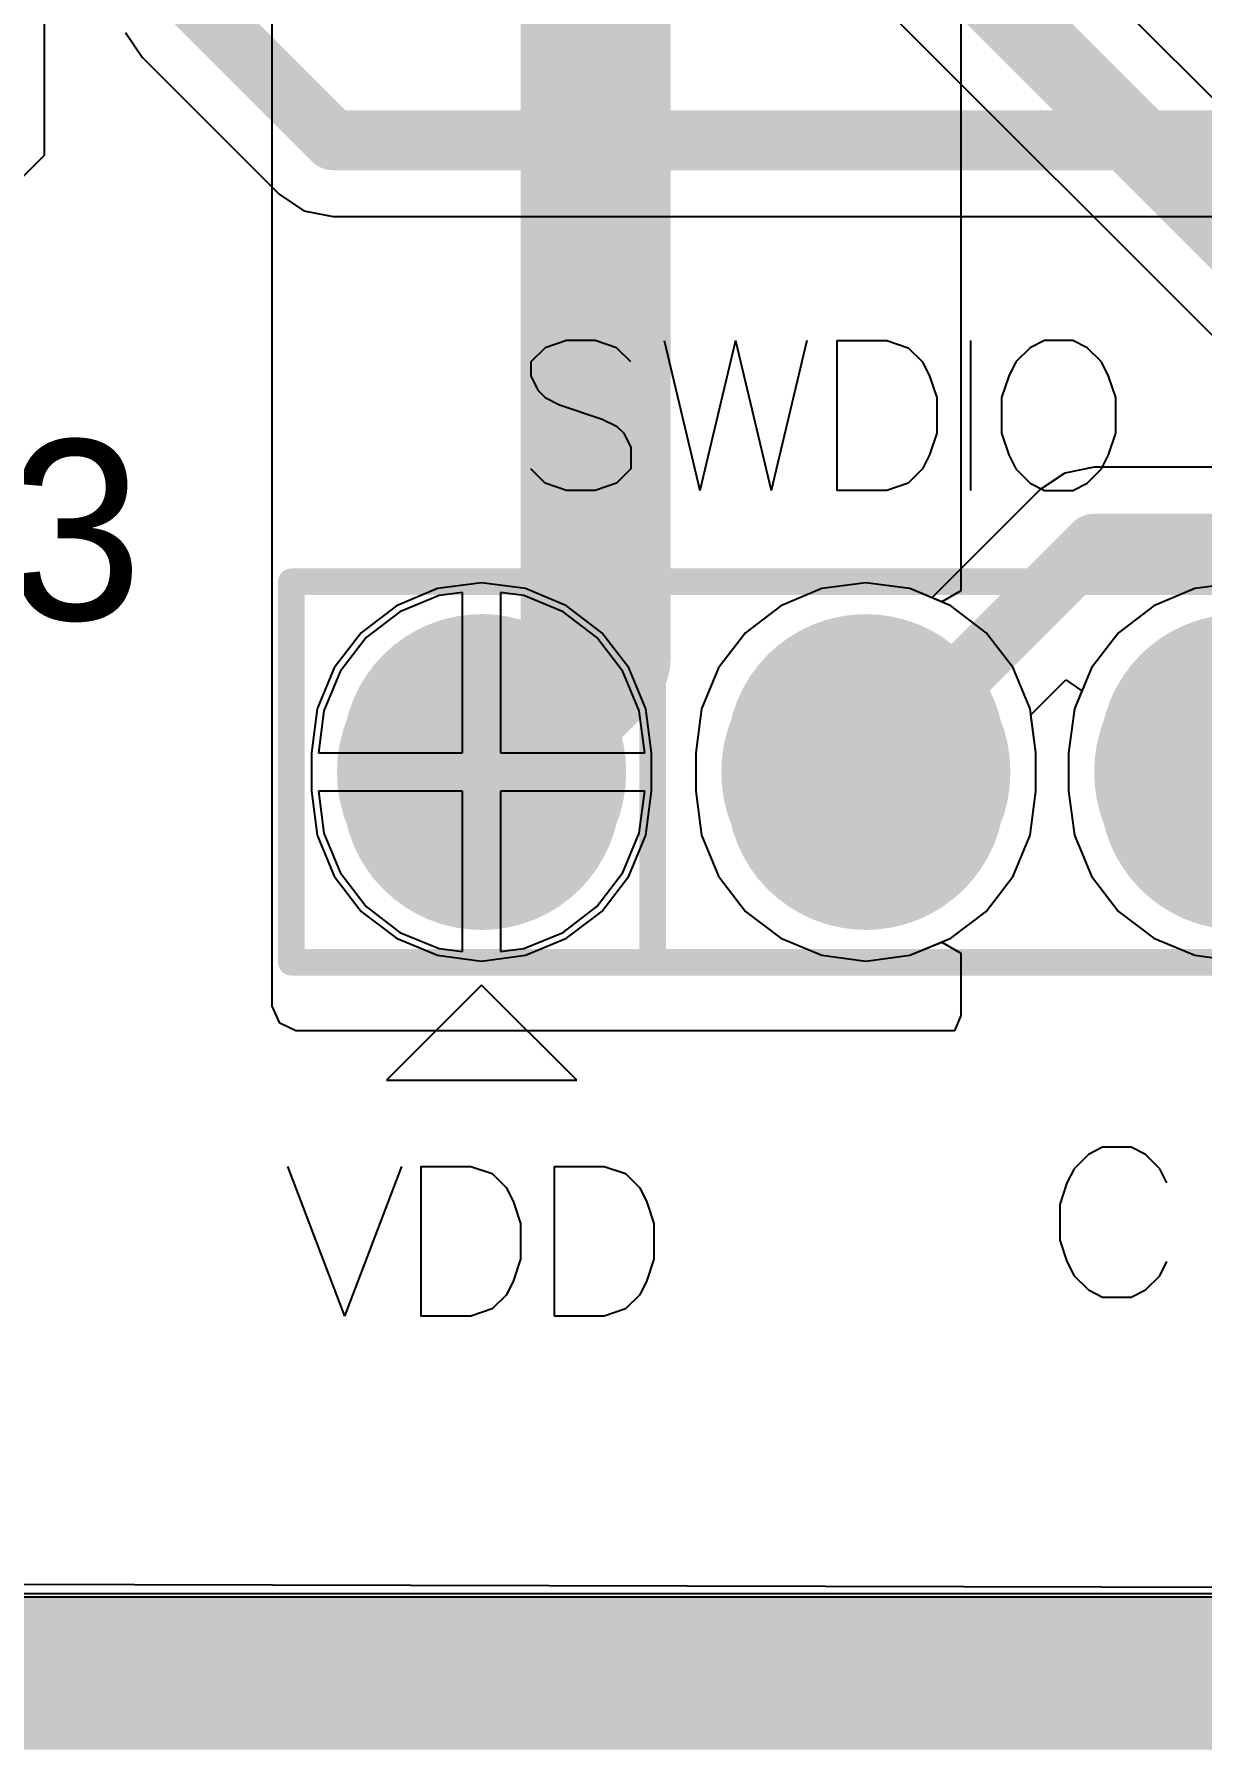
# Model space of a CAD drawing. Header units: millimetres. Extents: x -51 to 108, y 36 to 112.
# Drawn here: x 72.38 to 80.17, y 36.98 to 48.43 of the extents above; entities that cross this region are included whole.
import ezdxf

# ---------------------------------------------------------------- set-up
doc = ezdxf.new("R2010")
doc.units = ezdxf.units.MM
for name, color, linetype in [('BottomLayer', 5, 'Continuous'), ('BottomSolder', 6, 'Continuous'), ('InternalPlane1', 76, 'Continuous'), ('MidLayer1', 16, 'Continuous'), ('PadHoleLayer', 156, 'Continuous'), ('TopLayer', 1, 'Continuous'), ('TopOverlay', 2, 'Continuous'), ('TopSolder', 216, 'Continuous')]:
    doc.layers.add(name, color=color, linetype=linetype)

# ---------------------------------------------------------------- blocks, each defined once
blk = doc.blocks.new('JP4_58')
at = {"layer": 'BottomLayer', "const_width": 1.651}
for points in [[(-2.54, 0.127), (-2.54, -0.127)], [(0.025, 0.127), (0.025, -0.127)], [(2.515, 0.127), (2.515, -0.127)], [(5.08, 0.127), (5.08, -0.127)]]:
    blk.add_lwpolyline(points, dxfattribs=at)
at = {"layer": 'BottomLayer', "const_width": 0.825}
for points in [[(-2.953, 0.127, 1), (-2.127, 0.127, 1)], [(-0.387, 0.127, 1), (0.438, 0.127, 1)], [(2.102, 0.127, 1), (2.927, 0.127, 1)], [(4.667, 0.127, 1), (5.493, 0.127, 1)], [(-2.953, -0.127, 1), (-2.127, -0.127, 1)], [(-0.387, -0.127, 1), (0.438, -0.127, 1)], [(2.102, -0.127, 1), (2.927, -0.127, 1)], [(4.667, -0.127, 1), (5.493, -0.127, 1)]]:
    blk.add_lwpolyline(points, format="xyb", close=True, dxfattribs=at)
at = {"layer": 'BottomSolder', "const_width": 1.854}
for points in [[(-2.54, 0.127), (-2.54, -0.127)], [(0.025, 0.127), (0.025, -0.127)], [(2.515, 0.127), (2.515, -0.127)], [(5.08, 0.127), (5.08, -0.127)]]:
    blk.add_lwpolyline(points, dxfattribs=at)
at = {"layer": 'BottomSolder', "const_width": 0.927}
for points in [[(-3.004, 0.127, 1), (-2.076, 0.127, 1)], [(-0.438, 0.127, 1), (0.489, 0.127, 1)], [(2.051, 0.127, 1), (2.978, 0.127, 1)], [(4.616, 0.127, 1), (5.544, 0.127, 1)], [(-3.004, -0.127, 1), (-2.076, -0.127, 1)], [(-0.438, -0.127, 1), (0.489, -0.127, 1)], [(2.051, -0.127, 1), (2.978, -0.127, 1)], [(4.616, -0.127, 1), (5.544, -0.127, 1)]]:
    blk.add_lwpolyline(points, format="xyb", close=True, dxfattribs=at)
at = {"layer": 'InternalPlane1', "const_width": 0.254}
for points in [[(4.517, 0.936, -0.277325), (5.643, 0.936)], [(4.144, -0.563, -0.277325), (4.144, 0.563)], [(6.016, 0.563, -0.277325), (6.016, -0.563)], [(5.643, -0.936, -0.277325), (4.517, -0.936)]]:
    blk.add_lwpolyline(points, format="xyb", dxfattribs=at)
at = {"layer": 'InternalPlane1'}
for points, const_width in [([(4.454, 0.936, 1), (4.581, 0.936, 1)], 0.127), ([(5.579, 0.936, 1), (5.706, 0.936, 1)], 0.127), ([(-3.023, 0, 1), (-2.057, 0, 1)], 0.965), ([(-0.457, 0, 1), (0.508, 0, 1)], 0.965), ([(2.032, 0, 1), (2.997, 0, 1)], 0.965), ([(4.08, 0.563, 1), (4.207, 0.563, 1)], 0.127), ([(5.953, 0.563, 1), (6.08, 0.563, 1)], 0.127), ([(4.08, -0.563, 1), (4.207, -0.563, 1)], 0.127), ([(5.953, -0.563, 1), (6.08, -0.563, 1)], 0.127), ([(4.454, -0.936, 1), (4.581, -0.936, 1)], 0.127), ([(5.579, -0.936, 1), (5.706, -0.936, 1)], 0.127)]:
    blk.add_lwpolyline(points, format="xyb", close=True, dxfattribs=dict(at, const_width=const_width))
at = {"layer": 'MidLayer1', "const_width": 1.651}
for points in [[(-2.54, 0.127), (-2.54, -0.127)], [(0.025, 0.127), (0.025, -0.127)], [(2.515, 0.127), (2.515, -0.127)], [(5.08, 0.127), (5.08, -0.127)]]:
    blk.add_lwpolyline(points, dxfattribs=at)
at = {"layer": 'MidLayer1', "const_width": 0.825}
for points in [[(-2.953, 0.127, 1), (-2.127, 0.127, 1)], [(-0.387, 0.127, 1), (0.438, 0.127, 1)], [(2.102, 0.127, 1), (2.927, 0.127, 1)], [(4.667, 0.127, 1), (5.493, 0.127, 1)], [(-2.953, -0.127, 1), (-2.127, -0.127, 1)], [(-0.387, -0.127, 1), (0.438, -0.127, 1)], [(2.102, -0.127, 1), (2.927, -0.127, 1)], [(4.667, -0.127, 1), (5.493, -0.127, 1)]]:
    blk.add_lwpolyline(points, format="xyb", close=True, dxfattribs=at)
at = {"layer": 'PadHoleLayer', "const_width": 0.457}
for points in [[(-2.769, 0, 1), (-2.311, 0, 1)], [(-0.203, 0, 1), (0.254, 0, 1)], [(2.286, 0, 1), (2.743, 0, 1)], [(4.851, 0, 1), (5.309, 0, 1)]]:
    blk.add_lwpolyline(points, format="xyb", close=True, dxfattribs=at)
at = {"layer": 'TopLayer', "const_width": 1.651}
for points in [[(-2.54, 0.127), (-2.54, -0.127)], [(0.025, 0.127), (0.025, -0.127)], [(2.515, 0.127), (2.515, -0.127)], [(5.08, 0.127), (5.08, -0.127)]]:
    blk.add_lwpolyline(points, dxfattribs=at)
at = {"layer": 'TopLayer', "const_width": 0.825}
for points in [[(-2.953, 0.127, 1), (-2.127, 0.127, 1)], [(-0.387, 0.127, 1), (0.438, 0.127, 1)], [(2.102, 0.127, 1), (2.927, 0.127, 1)], [(4.667, 0.127, 1), (5.493, 0.127, 1)], [(-2.953, -0.127, 1), (-2.127, -0.127, 1)], [(-0.387, -0.127, 1), (0.438, -0.127, 1)], [(2.102, -0.127, 1), (2.927, -0.127, 1)], [(4.667, -0.127, 1), (5.493, -0.127, 1)]]:
    blk.add_lwpolyline(points, format="xyb", close=True, dxfattribs=at)
at = {"layer": 'TopOverlay'}
for p, q in [((-2.54, -1.422), (-3.175, -2.057)), ((-1.905, -2.057), (-2.54, -1.422)), ((-3.175, -2.057), (-1.905, -2.057))]:
    blk.add_line(p, q, dxfattribs=at)
at = {"layer": 'TopOverlay', "const_width": 0.178}
for points in [[(-3.81, -1.27), (-3.81, 1.27)], [(-3.81, 1.27), (6.35, 1.27)], [(-1.397, -1.27), (-1.397, 1.245)], [(6.35, -1.27), (6.35, 1.27)], [(-3.81, -1.27), (6.35, -1.27)]]:
    blk.add_lwpolyline(points, dxfattribs=at)
at = {"layer": 'TopOverlay', "const_width": 0.0889}
for points in [[(-3.854, 1.27, 1), (-3.766, 1.27, 1)], [(-3.854, 1.27, 1), (-3.766, 1.27, 1)], [(-1.441, 1.245, 1), (-1.353, 1.245, 1)], [(6.306, 1.27, 1), (6.394, 1.27, 1)], [(6.306, 1.27, 1), (6.394, 1.27, 1)], [(-3.854, -1.27, 1), (-3.766, -1.27, 1)], [(-3.854, -1.27, 1), (-3.766, -1.27, 1)], [(-1.441, -1.27, 1), (-1.353, -1.27, 1)], [(6.306, -1.27, 1), (6.394, -1.27, 1)], [(6.306, -1.27, 1), (6.394, -1.27, 1)]]:
    blk.add_lwpolyline(points, format="xyb", close=True, dxfattribs=at)
at = {"layer": 'TopSolder', "const_width": 1.854}
for points in [[(-2.54, 0.127), (-2.54, -0.127)], [(0.025, 0.127), (0.025, -0.127)], [(2.515, 0.127), (2.515, -0.127)], [(5.08, 0.127), (5.08, -0.127)]]:
    blk.add_lwpolyline(points, dxfattribs=at)
at = {"layer": 'TopSolder', "const_width": 0.927}
for points in [[(-3.004, 0.127, 1), (-2.076, 0.127, 1)], [(-0.438, 0.127, 1), (0.489, 0.127, 1)], [(2.051, 0.127, 1), (2.978, 0.127, 1)], [(4.616, 0.127, 1), (5.544, 0.127, 1)], [(-3.004, -0.127, 1), (-2.076, -0.127, 1)], [(-0.438, -0.127, 1), (0.489, -0.127, 1)], [(2.051, -0.127, 1), (2.978, -0.127, 1)], [(4.616, -0.127, 1), (5.544, -0.127, 1)]]:
    blk.add_lwpolyline(points, format="xyb", close=True, dxfattribs=at)

msp = doc.modelspace()

# ---------------------------------------------------------------- linework, layer by layer
at = {"layer": 'BottomLayer'}
for p, q in [((81.309, 46.941), (78.183, 50.067)), ((77.226, 49.438), (80.68, 45.984)), ((79.256, 45.505), (79.091, 45.395)), ((79.451, 45.544), (79.256, 45.505)), ((84.306, 45.544), (79.451, 45.544)), ((79.091, 45.395), (78.369, 44.673)), ((75.362, 44.772), (75.068, 44.734)), ((75.656, 44.734), (75.362, 44.772)), ((77.927, 44.772), (77.633, 44.734)), ((78.221, 44.734), (77.927, 44.772)), ((75.068, 44.734), (74.794, 44.62)), ((75.929, 44.62), (75.656, 44.734)), ((77.633, 44.734), (77.36, 44.62)), ((78.369, 44.673), (78.221, 44.734)), ((74.794, 44.62), (74.559, 44.44)), ((76.165, 44.44), (75.929, 44.62)), ((77.36, 44.62), (77.124, 44.44)), ((74.559, 44.44), (74.379, 44.205)), ((76.345, 44.205), (76.165, 44.44)), ((77.124, 44.44), (76.944, 44.205)), ((74.379, 44.205), (74.265, 43.931)), ((76.458, 43.931), (76.345, 44.205)), ((76.944, 44.205), (76.831, 43.931)), ((79.029, 43.891), (79.263, 44.125)), ((79.263, 44.125), (79.37, 44.053)), ((79.37, 44.053), (79.32, 43.931)), ((74.265, 43.931), (74.227, 43.637)), ((76.497, 43.637), (76.458, 43.931)), ((76.831, 43.931), (76.792, 43.637)), ((79.062, 43.637), (79.029, 43.891)), ((79.32, 43.931), (79.281, 43.637)), ((74.227, 43.637), (74.227, 43.383)), ((76.497, 43.383), (76.497, 43.637)), ((76.792, 43.637), (76.792, 43.383)), ((79.062, 43.383), (79.062, 43.637)), ((79.281, 43.637), (79.281, 43.383)), ((74.227, 43.383), (74.265, 43.089)), ((76.458, 43.089), (76.497, 43.383)), ((76.792, 43.383), (76.831, 43.089)), ((79.024, 43.089), (79.062, 43.383)), ((79.281, 43.383), (79.32, 43.089)), ((74.265, 43.089), (74.379, 42.816)), ((76.345, 42.816), (76.458, 43.089)), ((76.831, 43.089), (76.944, 42.816)), ((78.91, 42.816), (79.024, 43.089)), ((79.32, 43.089), (79.433, 42.816)), ((74.379, 42.816), (74.559, 42.58)), ((76.165, 42.58), (76.345, 42.816)), ((76.944, 42.816), (77.124, 42.58)), ((78.73, 42.58), (78.91, 42.816)), ((79.433, 42.816), (79.614, 42.58)), ((74.559, 42.58), (74.794, 42.4)), ((75.929, 42.4), (76.165, 42.58)), ((77.124, 42.58), (77.36, 42.4)), ((78.495, 42.4), (78.73, 42.58)), ((79.614, 42.58), (79.849, 42.4)), ((74.794, 42.4), (75.068, 42.287)), ((75.656, 42.287), (75.929, 42.4)), ((77.36, 42.4), (77.633, 42.287)), ((78.221, 42.287), (78.495, 42.4)), ((79.849, 42.4), (80.123, 42.287)), ((75.068, 42.287), (75.362, 42.248)), ((75.362, 42.248), (75.656, 42.287)), ((77.633, 42.287), (77.927, 42.248)), ((77.927, 42.248), (78.221, 42.287)), ((80.123, 42.287), (80.416, 42.248)), ((87.071, 38.049), (67.488, 38.1))]:
    msp.add_line(p, q, dxfattribs=at)
for points, const_width in [([(77.622, 49.835), (81.077, 46.38)], 0.5), ([(77.927, 43.51), (79.451, 45.034)], 0.4), ([(79.451, 45.034), (84.709, 45.034)], 0.4)]:
    msp.add_lwpolyline(points, dxfattribs=dict(at, const_width=const_width))
at = {"layer": 'BottomLayer', "const_width": 0.2}
for points in [[(79.351, 45.034, 1), (79.551, 45.034, 1)], [(79.351, 45.034, 1), (79.551, 45.034, 1)], [(77.827, 43.51, 1), (78.027, 43.51, 1)]]:
    msp.add_lwpolyline(points, format="xyb", close=True, dxfattribs=at)
at = {"layer": 'InternalPlane1'}
msp.add_line((87.073, 38.003), (67.435, 38.003), dxfattribs=at)
at = {"layer": 'InternalPlane1', "const_width": 1.016}
msp.add_lwpolyline([(37.187, 37.492), (103.784, 37.492)], dxfattribs=at)
at = {"layer": 'MidLayer1'}
for p, q in [((72.441, 53.162), (72.441, 47.625)), ((73.965, 41.947), (73.965, 51.867)), ((78.562, 51.765), (78.562, 44.719)), ((72.441, 47.625), (71.73, 46.914)), ((77.927, 44.772), (77.633, 44.734)), ((78.221, 44.734), (77.927, 44.772)), ((75.08, 44.689), (74.817, 44.58)), ((75.235, 44.709), (75.08, 44.689)), ((75.235, 43.637), (75.235, 44.709)), ((75.644, 44.689), (75.489, 44.709)), ((75.489, 44.709), (75.489, 43.637)), ((75.906, 44.58), (75.644, 44.689)), ((77.633, 44.734), (77.36, 44.62)), ((78.435, 44.645), (78.221, 44.734)), ((78.562, 44.719), (78.435, 44.645)), ((74.817, 44.58), (74.592, 44.407)), ((76.132, 44.407), (75.906, 44.58)), ((77.36, 44.62), (77.124, 44.44)), ((77.124, 44.44), (76.944, 44.205)), ((74.592, 44.407), (74.419, 44.182)), ((76.305, 44.182), (76.132, 44.407)), ((76.944, 44.205), (76.831, 43.931)), ((74.419, 44.182), (74.31, 43.919)), ((76.414, 43.919), (76.305, 44.182)), ((74.31, 43.919), (74.273, 43.637)), ((76.451, 43.637), (76.414, 43.919)), ((76.831, 43.931), (76.792, 43.637)), ((74.273, 43.637), (75.235, 43.637)), ((75.489, 43.637), (76.451, 43.637)), ((76.792, 43.637), (76.792, 43.383)), ((75.235, 43.383), (74.273, 43.383)), ((74.273, 43.383), (74.31, 43.101)), ((75.235, 42.311), (75.235, 43.383)), ((76.451, 43.383), (75.489, 43.383)), ((75.489, 43.383), (75.489, 42.311)), ((76.414, 43.101), (76.451, 43.383)), ((76.792, 43.383), (76.831, 43.089)), ((74.31, 43.101), (74.419, 42.839)), ((76.305, 42.839), (76.414, 43.101)), ((76.831, 43.089), (76.944, 42.816)), ((74.419, 42.839), (74.592, 42.613)), ((76.132, 42.613), (76.305, 42.839)), ((76.944, 42.816), (77.124, 42.58)), ((74.592, 42.613), (74.817, 42.44)), ((75.906, 42.44), (76.132, 42.613)), ((77.124, 42.58), (77.36, 42.4)), ((74.817, 42.44), (75.08, 42.331)), ((75.644, 42.331), (75.906, 42.44)), ((77.36, 42.4), (77.633, 42.287)), ((78.221, 42.287), (78.435, 42.375)), ((78.435, 42.375), (78.562, 42.302)), ((75.08, 42.331), (75.235, 42.311)), ((75.489, 42.311), (75.644, 42.331)), ((77.633, 42.287), (77.927, 42.248)), ((77.927, 42.248), (78.221, 42.287)), ((78.562, 42.302), (78.562, 41.885)), ((74.016, 41.834), (73.965, 41.947)), ((74.122, 41.783), (74.016, 41.834)), ((78.562, 41.885), (78.52, 41.783)), ((78.52, 41.783), (74.122, 41.783))]:
    msp.add_line(p, q, dxfattribs=at)
at = {"layer": 'MidLayer1', "const_width": 1}
for points in [[(76.124, 44.272), (76.124, 51.816)], [(75.362, 43.51), (76.124, 44.272)]]:
    msp.add_lwpolyline(points, dxfattribs=at)
at = {"layer": 'MidLayer1', "const_width": 0.5}
for points in [[(75.874, 44.272, 1), (76.374, 44.272, 1)], [(75.874, 44.272, 1), (76.374, 44.272, 1)], [(75.112, 43.51, 1), (75.612, 43.51, 1)]]:
    msp.add_lwpolyline(points, format="xyb", close=True, dxfattribs=at)
at = {"layer": 'TopLayer'}
for p, q in [((72.986, 48.446), (73.096, 48.281)), ((73.096, 48.281), (74.011, 47.366)), ((74.011, 47.366), (74.176, 47.256)), ((74.176, 47.256), (74.371, 47.217)), ((74.371, 47.217), (86.606, 47.217)), ((75.362, 44.772), (75.068, 44.734)), ((75.656, 44.734), (75.362, 44.772)), ((77.927, 44.772), (77.633, 44.734)), ((78.221, 44.734), (77.927, 44.772)), ((75.068, 44.734), (74.794, 44.62)), ((75.929, 44.62), (75.656, 44.734)), ((77.633, 44.734), (77.36, 44.62)), ((78.495, 44.62), (78.221, 44.734)), ((80.123, 44.734), (79.849, 44.62)), ((80.367, 44.766), (80.123, 44.734)), ((74.794, 44.62), (74.559, 44.44)), ((76.165, 44.44), (75.929, 44.62)), ((77.36, 44.62), (77.124, 44.44)), ((78.73, 44.44), (78.495, 44.62)), ((79.849, 44.62), (79.614, 44.44)), ((74.559, 44.44), (74.379, 44.205)), ((76.345, 44.205), (76.165, 44.44)), ((77.124, 44.44), (76.944, 44.205)), ((78.91, 44.205), (78.73, 44.44)), ((79.614, 44.44), (79.433, 44.205)), ((74.379, 44.205), (74.265, 43.931)), ((76.458, 43.931), (76.345, 44.205)), ((76.944, 44.205), (76.831, 43.931)), ((79.024, 43.931), (78.91, 44.205)), ((79.433, 44.205), (79.32, 43.931)), ((74.265, 43.931), (74.227, 43.637)), ((76.497, 43.637), (76.458, 43.931)), ((76.831, 43.931), (76.792, 43.637)), ((79.062, 43.637), (79.024, 43.931)), ((79.32, 43.931), (79.281, 43.637)), ((74.227, 43.637), (74.227, 43.383)), ((76.497, 43.383), (76.497, 43.637)), ((76.792, 43.637), (76.792, 43.383)), ((79.062, 43.383), (79.062, 43.637)), ((79.281, 43.637), (79.281, 43.383)), ((74.227, 43.383), (74.265, 43.089)), ((76.458, 43.089), (76.497, 43.383)), ((76.792, 43.383), (76.831, 43.089)), ((79.024, 43.089), (79.062, 43.383)), ((79.281, 43.383), (79.32, 43.089)), ((74.265, 43.089), (74.379, 42.816)), ((76.345, 42.816), (76.458, 43.089)), ((76.831, 43.089), (76.944, 42.816)), ((78.91, 42.816), (79.024, 43.089)), ((79.32, 43.089), (79.433, 42.816)), ((74.379, 42.816), (74.559, 42.58)), ((76.165, 42.58), (76.345, 42.816)), ((76.944, 42.816), (77.124, 42.58)), ((78.73, 42.58), (78.91, 42.816)), ((79.433, 42.816), (79.614, 42.58)), ((74.559, 42.58), (74.794, 42.4)), ((75.929, 42.4), (76.165, 42.58)), ((77.124, 42.58), (77.36, 42.4)), ((78.495, 42.4), (78.73, 42.58)), ((79.614, 42.58), (79.849, 42.4)), ((74.794, 42.4), (75.068, 42.287)), ((75.656, 42.287), (75.929, 42.4)), ((77.36, 42.4), (77.633, 42.287)), ((78.221, 42.287), (78.495, 42.4)), ((79.849, 42.4), (80.123, 42.287)), ((75.068, 42.287), (75.362, 42.248)), ((75.362, 42.248), (75.656, 42.287)), ((77.633, 42.287), (77.927, 42.248)), ((77.927, 42.248), (78.221, 42.287)), ((80.123, 42.287), (80.416, 42.248)), ((87.274, 38.024), (67.412, 38.024))]:
    msp.add_line(p, q, dxfattribs=at)
at = {"layer": 'TopLayer', "const_width": 0.4}
for points in [[(73.457, 48.641), (74.371, 47.727)], [(74.371, 47.727), (86.817, 47.727)]]:
    msp.add_lwpolyline(points, dxfattribs=at)
at = {"layer": 'TopLayer', "const_width": 0.2}
msp.add_lwpolyline([(74.271, 47.727, 1), (74.471, 47.727, 1)], format="xyb", close=True, dxfattribs=at)
msp.add_lwpolyline([(74.271, 47.727, 1), (74.471, 47.727, 1)], format="xyb", close=True, dxfattribs=at)
at = {"layer": 'TopOverlay'}
for p, q in [((75.93, 46.39), (75.787, 46.342)), ((76.12, 46.39), (75.93, 46.39)), ((76.263, 46.342), (76.12, 46.39)), ((76.582, 46.39), (76.82, 45.39)), ((77.058, 46.39), (76.82, 45.39)), ((77.058, 46.39), (77.296, 45.39)), ((77.534, 46.39), (77.296, 45.39)), ((77.734, 46.39), (77.734, 45.39)), ((77.734, 46.39), (78.068, 46.39)), ((78.068, 46.39), (78.211, 46.342)), ((78.625, 46.39), (78.625, 45.39)), ((79.12, 46.39), (79.025, 46.342)), ((79.31, 46.39), (79.12, 46.39)), ((79.405, 46.342), (79.31, 46.39)), ((75.787, 46.342), (75.692, 46.247)), ((76.359, 46.247), (76.263, 46.342)), ((78.211, 46.342), (78.306, 46.247)), ((79.025, 46.342), (78.929, 46.247)), ((79.501, 46.247), (79.405, 46.342)), ((75.692, 46.247), (75.692, 46.152)), ((75.692, 46.152), (75.74, 46.056)), ((78.306, 46.247), (78.353, 46.152)), ((78.353, 46.152), (78.401, 46.009)), ((78.882, 46.152), (78.834, 46.009)), ((78.929, 46.247), (78.882, 46.152)), ((79.548, 46.152), (79.501, 46.247)), ((79.596, 46.009), (79.548, 46.152)), ((75.74, 46.056), (75.787, 46.009)), ((75.787, 46.009), (75.882, 45.961)), ((75.882, 45.961), (76.168, 45.866)), ((78.401, 46.009), (78.401, 45.771)), ((78.834, 46.009), (78.834, 45.771)), ((79.596, 45.771), (79.596, 46.009)), ((76.168, 45.866), (76.263, 45.818)), ((76.263, 45.818), (76.311, 45.771)), ((76.311, 45.771), (76.359, 45.675)), ((78.401, 45.771), (78.353, 45.628)), ((78.834, 45.771), (78.882, 45.628)), ((79.548, 45.628), (79.596, 45.771)), ((76.359, 45.675), (76.359, 45.533)), ((78.353, 45.628), (78.306, 45.533)), ((78.882, 45.628), (78.929, 45.533)), ((79.501, 45.533), (79.548, 45.628)), ((75.787, 45.437), (75.692, 45.533)), ((76.359, 45.533), (76.263, 45.437)), ((78.306, 45.533), (78.211, 45.437)), ((78.929, 45.533), (79.025, 45.437)), ((79.405, 45.437), (79.501, 45.533)), ((75.93, 45.39), (75.787, 45.437)), ((76.12, 45.39), (75.93, 45.39)), ((76.263, 45.437), (76.12, 45.39)), ((78.068, 45.39), (77.734, 45.39)), ((78.211, 45.437), (78.068, 45.39)), ((79.025, 45.437), (79.12, 45.39)), ((79.12, 45.39), (79.31, 45.39)), ((79.31, 45.39), (79.405, 45.437)), ((79.508, 41.005), (79.413, 40.957)), ((79.699, 41.005), (79.508, 41.005)), ((79.794, 40.957), (79.699, 41.005)), ((74.066, 40.878), (74.447, 39.878)), ((74.828, 40.878), (74.447, 39.878)), ((74.957, 40.878), (74.957, 39.878)), ((74.957, 40.878), (75.29, 40.878)), ((75.29, 40.878), (75.433, 40.83)), ((75.847, 40.878), (75.847, 39.878)), ((75.847, 40.878), (76.18, 40.878)), ((76.18, 40.878), (76.323, 40.83)), ((79.413, 40.957), (79.318, 40.862)), ((79.889, 40.862), (79.794, 40.957)), ((75.433, 40.83), (75.528, 40.735)), ((76.323, 40.83), (76.418, 40.735)), ((79.27, 40.767), (79.223, 40.624)), ((79.318, 40.862), (79.27, 40.767)), ((79.937, 40.767), (79.889, 40.862)), ((75.528, 40.735), (75.576, 40.64)), ((76.418, 40.735), (76.466, 40.64)), ((75.576, 40.64), (75.623, 40.497)), ((76.466, 40.64), (76.513, 40.497)), ((79.223, 40.624), (79.223, 40.386)), ((75.623, 40.497), (75.623, 40.259)), ((76.513, 40.497), (76.513, 40.259)), ((79.223, 40.386), (79.27, 40.243)), ((75.623, 40.259), (75.576, 40.116)), ((76.513, 40.259), (76.466, 40.116)), ((79.27, 40.243), (79.318, 40.148)), ((79.889, 40.148), (79.937, 40.243)), ((75.576, 40.116), (75.528, 40.021)), ((76.466, 40.116), (76.418, 40.021)), ((79.318, 40.148), (79.413, 40.053)), ((79.794, 40.053), (79.889, 40.148)), ((75.528, 40.021), (75.433, 39.926)), ((76.418, 40.021), (76.323, 39.926)), ((79.413, 40.053), (79.508, 40.005)), ((79.508, 40.005), (79.699, 40.005)), ((79.699, 40.005), (79.794, 40.053)), ((75.29, 39.878), (74.957, 39.878)), ((75.433, 39.926), (75.29, 39.878)), ((76.18, 39.878), (75.847, 39.878)), ((76.323, 39.926), (76.18, 39.878))]:
    msp.add_line(p, q, dxfattribs=at)
at = {"layer": 'TopOverlay', "const_width": 0.3}
msp.add_lwpolyline([(37.135, 37.643), (103.784, 37.643)], dxfattribs=at)

# ---------------------------------------------------------------- block references
at = {"rotation": 360}
msp.add_blockref('JP4_58', (77.902, 43.51), dxfattribs=at)

# ---------------------------------------------------------------- texts
at = {"layer": 'TopOverlay'}
msp.add_text('C23', height=1.2, dxfattribs=at).set_placement((70.155, 44.526))

doc.saveas('drawing.dxf')
